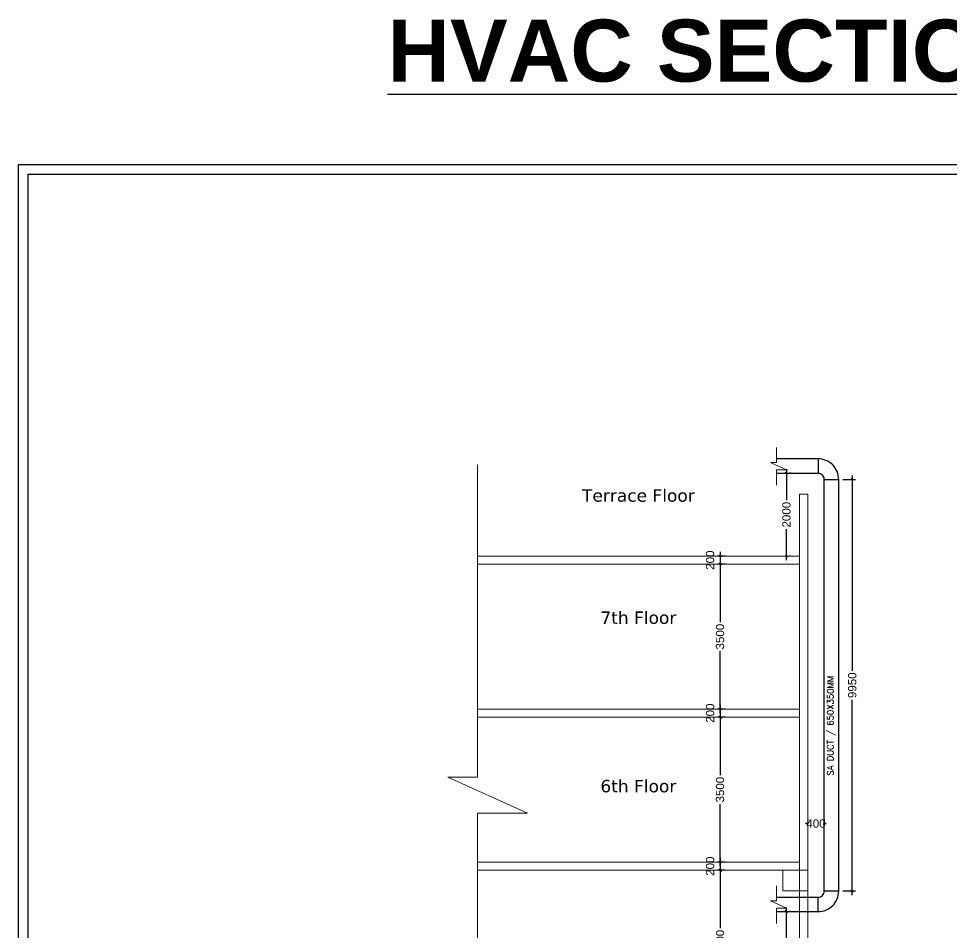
# Model space of a CAD drawing. Extents: x 3505867 to 3988380, y -625948 to -590408.
# Drawn here: x 3943299 to 3965869, y -612503 to -590408 of the extents above; entities that cross this region are included whole.
import ezdxf

# ---------------------------------------------------------------- set-up
doc = ezdxf.new("R2010")
doc.units = 0
doc.header["$LTSCALE"] = 6
doc.header["$MEASUREMENT"] = 0
doc.layers.get('0').update_dxf_attribs({"linetype": 'CONTINUOUS'})
doc.layers.get('Defpoints').update_dxf_attribs({"linetype": 'CONTINUOUS'})
doc.layers.add('MEP_HVAC_RA_DUCT', color=1, linetype='CONTINUOUS', lineweight=9)
for name, color, linetype in [('MEP_HVAC_SUPPLY_AIR_DUCT', 3, 'CONTINUOUS'), ('MEP_HVAC_TEXT', 7, 'CONTINUOUS'), ('TITLE', 7, 'CONTINUOUS')]:
    doc.layers.add(name, color=color, linetype=linetype)
doc.styles.add('ARIAL', font='')
doc.styles.add('VERDANA', font='')
doc.styles.get('ARIAL').set_extended_font_data('Arial')
doc.styles.get('VERDANA').set_extended_font_data('Verdana')
doc.dimstyles.new('TEXT', dxfattribs={"dimscale": 0, "dimtxt": 500, "dimasz": 100, "dimexe": 75, "dimexo": 100, "dimgap": 50, "dimtad": 0, "dimdec": 0, "dimzin": 0, "dimdsep": 46, "dimtxsty": 'ARIAL', "dimblk": 'OBLIQUE', "dimcen": 0.09, "dimdle": 100, "dimclrd": 256, "dimclre": 256, "dimclrt": 6, "dimadec": 0, "dimazin": 0, "dimtfac": 1, "dimtdec": 0, "dimtofl": 0, "dimtmove": 2, "dimatfit": 3, "dimfxl": 1, "dimfrac": 2, "dimtolj": 1, "dimtzin": 0, "dimarcsym": 0})

# ---------------------------------------------------------------- blocks, each defined once
blk = doc.blocks.new('_Oblique')
at = {"color": 0, "linetype": 'ByBlock', "lineweight": -2}
blk.add_line((-0.5, -0.5), (0.5, 0.5), dxfattribs=at)
blk = doc.blocks.new('*D292')
at = {"layer": 'Defpoints', "color": 0, "linetype": 'ByBlock'}
for p in [(3961875, -612003), (3961875, -614503), (3961875, -614503)]:
    blk.add_point(p, dxfattribs=at)
at = {"layer": 'MEP_HVAC_RA_DUCT', "linetype": 'ByBlock', "lineweight": -2}
for p, q in [((3961875, -611903), (3961875, -612903)), ((3961975, -612003), (3961950, -612003)), ((3961875, -614603), (3961875, -613603)), ((3961975, -614503), (3961950, -614503))]:
    blk.add_line(p, q, dxfattribs=at)
at = {"layer": 'MEP_HVAC_RA_DUCT', "linetype": 'ByBlock', "lineweight": -2, "xscale": 50, "yscale": 50, "zscale": 50}
for p, rotation in [((3961875, -612003), 90), ((3961875, -614503), 270)]:
    blk.add_blockref('_Oblique', p, dxfattribs=dict(at, rotation=rotation))
at = {"layer": 'MEP_HVAC_RA_DUCT', "color": 6, "linetype": 'ByBlock', "insert": (3961875, -613253), "char_height": 200, "attachment_point": 5, "rotation": 90, "style": 'ARIAL'}
blk.add_mtext('\\A1;2500', dxfattribs=at)
blk = doc.blocks.new('*D293')
at = {"layer": 'Defpoints', "color": 0, "linetype": 'ByBlock'}
for p in [(3962393, -609873), (3962793, -609873), (3962793, -609873)]:
    blk.add_point(p, dxfattribs=at)
at = {"layer": 'MEP_HVAC_RA_DUCT', "linetype": 'ByBlock', "lineweight": -2}
for p, q in [((3962393, -609773), (3962393, -609798)), ((3962793, -609773), (3962793, -609798)), ((3962393, -609873), (3962343, -609873)), ((3962793, -609873), (3962843, -609873))]:
    blk.add_line(p, q, dxfattribs=at)
at = {"layer": 'MEP_HVAC_RA_DUCT', "linetype": 'ByBlock', "lineweight": -2, "xscale": 50, "yscale": 50, "zscale": 50}
blk.add_blockref('_Oblique', (3962393, -609873), dxfattribs=at)
at = {"layer": 'MEP_HVAC_RA_DUCT', "linetype": 'ByBlock', "lineweight": -2, "xscale": 50, "yscale": 50, "zscale": 50, "rotation": 180}
blk.add_blockref('_Oblique', (3962793, -609873), dxfattribs=at)
at = {"layer": 'MEP_HVAC_RA_DUCT', "color": 6, "linetype": 'ByBlock', "insert": (3962593, -609873), "char_height": 200, "attachment_point": 5, "style": 'ARIAL'}
blk.add_mtext('\\A1;400', dxfattribs=at)
blk = doc.blocks.new('*D294')
at = {"layer": 'Defpoints', "color": 0, "linetype": 'ByBlock'}
for p in [(3963143, -601553), (3963471, -601553), (3963143, -611503)]:
    blk.add_point(p, dxfattribs=at)
at = {"layer": 'MEP_HVAC_RA_DUCT', "linetype": 'ByBlock', "lineweight": -2}
for p, q in [((3963471, -601453), (3963471, -606180)), ((3963243, -601553), (3963546, -601553)), ((3963471, -611603), (3963471, -606877)), ((3963243, -611503), (3963546, -611503))]:
    blk.add_line(p, q, dxfattribs=at)
at = {"layer": 'MEP_HVAC_RA_DUCT', "linetype": 'ByBlock', "lineweight": -2, "xscale": 50, "yscale": 50, "zscale": 50}
for p, rotation in [((3963471, -601553), 90), ((3963471, -611503), 270)]:
    blk.add_blockref('_Oblique', p, dxfattribs=dict(at, rotation=rotation))
at = {"layer": 'MEP_HVAC_RA_DUCT', "color": 6, "linetype": 'ByBlock', "insert": (3963471, -606528), "char_height": 200, "attachment_point": 5, "rotation": 90, "style": 'ARIAL'}
blk.add_mtext('\\A1;9950', dxfattribs=at)
blk = doc.blocks.new('*D295')
at = {"layer": 'Defpoints', "color": 0, "linetype": 'ByBlock'}
for p in [(3960272, -611003), (3960272, -611003), (3960272, -614503)]:
    blk.add_point(p, dxfattribs=at)
at = {"layer": 'MEP_HVAC_RA_DUCT', "linetype": 'ByBlock', "lineweight": -2}
for p, q in [((3960272, -610903), (3960272, -612405)), ((3960372, -611003), (3960347, -611003)), ((3960272, -614603), (3960272, -613102)), ((3960372, -614503), (3960347, -614503))]:
    blk.add_line(p, q, dxfattribs=at)
at = {"layer": 'MEP_HVAC_RA_DUCT', "linetype": 'ByBlock', "lineweight": -2, "xscale": 50, "yscale": 50, "zscale": 50}
for p, rotation in [((3960272, -611003), 90), ((3960272, -614503), 270)]:
    blk.add_blockref('_Oblique', p, dxfattribs=dict(at, rotation=rotation))
at = {"layer": 'MEP_HVAC_RA_DUCT', "color": 6, "linetype": 'ByBlock', "insert": (3960272, -612753), "char_height": 200, "attachment_point": 5, "rotation": 90, "style": 'ARIAL'}
blk.add_mtext('\\A1;3500', dxfattribs=at)
blk = doc.blocks.new('*D296')
at = {"layer": 'Defpoints', "color": 0, "linetype": 'ByBlock'}
for p in [(3960284, -610803), (3960500, -610803), (3960500, -611003)]:
    blk.add_point(p, dxfattribs=at)
at = {"layer": 'MEP_HVAC_RA_DUCT', "linetype": 'ByBlock', "lineweight": -2}
for p, q in [((3960284, -611103), (3960284, -610703)), ((3960400, -610803), (3960209, -610803)), ((3960400, -611003), (3960209, -611003))]:
    blk.add_line(p, q, dxfattribs=at)
at = {"layer": 'MEP_HVAC_RA_DUCT', "linetype": 'ByBlock', "lineweight": -2, "xscale": 50, "yscale": 50, "zscale": 50}
for p, rotation in [((3960284, -610803), 90), ((3960284, -611003), 270)]:
    blk.add_blockref('_Oblique', p, dxfattribs=dict(at, rotation=rotation))
at = {"layer": 'MEP_HVAC_RA_DUCT', "color": 6, "linetype": 'ByBlock', "insert": (3960032, -610903), "char_height": 200, "attachment_point": 5, "rotation": 90, "style": 'ARIAL'}
blk.add_mtext('\\A1;200', dxfattribs=at)
blk = doc.blocks.new('*D297')
at = {"layer": 'Defpoints', "color": 0, "linetype": 'ByBlock'}
for p in [(3960272, -607303), (3960272, -607303), (3960272, -610803)]:
    blk.add_point(p, dxfattribs=at)
at = {"layer": 'MEP_HVAC_RA_DUCT', "linetype": 'ByBlock', "lineweight": -2}
for p, q in [((3960272, -607203), (3960272, -608705)), ((3960372, -607303), (3960347, -607303)), ((3960272, -610903), (3960272, -609402)), ((3960372, -610803), (3960347, -610803))]:
    blk.add_line(p, q, dxfattribs=at)
at = {"layer": 'MEP_HVAC_RA_DUCT', "linetype": 'ByBlock', "lineweight": -2, "xscale": 50, "yscale": 50, "zscale": 50}
for p, rotation in [((3960272, -607303), 90), ((3960272, -610803), 270)]:
    blk.add_blockref('_Oblique', p, dxfattribs=dict(at, rotation=rotation))
at = {"layer": 'MEP_HVAC_RA_DUCT', "color": 6, "linetype": 'ByBlock', "insert": (3960272, -609053), "char_height": 200, "attachment_point": 5, "rotation": 90, "style": 'ARIAL'}
blk.add_mtext('\\A1;3500', dxfattribs=at)
blk = doc.blocks.new('*D298')
at = {"layer": 'Defpoints', "color": 0, "linetype": 'ByBlock'}
for p in [(3960284, -607103), (3960500, -607103), (3960500, -607303)]:
    blk.add_point(p, dxfattribs=at)
at = {"layer": 'MEP_HVAC_RA_DUCT', "linetype": 'ByBlock', "lineweight": -2}
for p, q in [((3960400, -607103), (3960209, -607103)), ((3960284, -607403), (3960284, -607003)), ((3960400, -607303), (3960209, -607303))]:
    blk.add_line(p, q, dxfattribs=at)
at = {"layer": 'MEP_HVAC_RA_DUCT', "linetype": 'ByBlock', "lineweight": -2, "xscale": 50, "yscale": 50, "zscale": 50}
for p, rotation in [((3960284, -607103), 90), ((3960284, -607303), 270)]:
    blk.add_blockref('_Oblique', p, dxfattribs=dict(at, rotation=rotation))
at = {"layer": 'MEP_HVAC_RA_DUCT', "color": 6, "linetype": 'ByBlock', "insert": (3960032, -607203), "char_height": 200, "attachment_point": 5, "rotation": 90, "style": 'ARIAL'}
blk.add_mtext('\\A1;200', dxfattribs=at)
blk = doc.blocks.new('*D299')
at = {"layer": 'Defpoints', "color": 0, "linetype": 'ByBlock'}
for p in [(3960272, -603603), (3960272, -603603), (3960272, -607103)]:
    blk.add_point(p, dxfattribs=at)
at = {"layer": 'MEP_HVAC_RA_DUCT', "linetype": 'ByBlock', "lineweight": -2}
for p, q in [((3960272, -603503), (3960272, -605005)), ((3960372, -603603), (3960347, -603603)), ((3960272, -607203), (3960272, -605702)), ((3960372, -607103), (3960347, -607103))]:
    blk.add_line(p, q, dxfattribs=at)
at = {"layer": 'MEP_HVAC_RA_DUCT', "linetype": 'ByBlock', "lineweight": -2, "xscale": 50, "yscale": 50, "zscale": 50}
for p, rotation in [((3960272, -603603), 90), ((3960272, -607103), 270)]:
    blk.add_blockref('_Oblique', p, dxfattribs=dict(at, rotation=rotation))
at = {"layer": 'MEP_HVAC_RA_DUCT', "color": 6, "linetype": 'ByBlock', "insert": (3960272, -605353), "char_height": 200, "attachment_point": 5, "rotation": 90, "style": 'ARIAL'}
blk.add_mtext('\\A1;3500', dxfattribs=at)
blk = doc.blocks.new('*D300')
at = {"layer": 'Defpoints', "color": 0, "linetype": 'ByBlock'}
for p in [(3960284, -603403), (3960500, -603403), (3960500, -603603)]:
    blk.add_point(p, dxfattribs=at)
at = {"layer": 'MEP_HVAC_RA_DUCT', "linetype": 'ByBlock', "lineweight": -2}
for p, q in [((3960400, -603403), (3960209, -603403)), ((3960284, -603703), (3960284, -603303)), ((3960400, -603603), (3960209, -603603))]:
    blk.add_line(p, q, dxfattribs=at)
at = {"layer": 'MEP_HVAC_RA_DUCT', "linetype": 'ByBlock', "lineweight": -2, "xscale": 50, "yscale": 50, "zscale": 50}
for p, rotation in [((3960284, -603403), 90), ((3960284, -603603), 270)]:
    blk.add_blockref('_Oblique', p, dxfattribs=dict(at, rotation=rotation))
at = {"layer": 'MEP_HVAC_RA_DUCT', "color": 6, "linetype": 'ByBlock', "insert": (3960032, -603503), "char_height": 200, "attachment_point": 5, "rotation": 90, "style": 'ARIAL'}
blk.add_mtext('\\A1;200', dxfattribs=at)
blk = doc.blocks.new('*D301')
at = {"layer": 'Defpoints', "color": 0, "linetype": 'ByBlock'}
for p in [(3961879, -601403), (3961879, -603403), (3961879, -603403)]:
    blk.add_point(p, dxfattribs=at)
at = {"layer": 'MEP_HVAC_RA_DUCT', "linetype": 'ByBlock', "lineweight": -2}
for p, q in [((3961879, -601303), (3961879, -602053)), ((3961979, -601403), (3961954, -601403)), ((3961879, -603503), (3961879, -602753)), ((3961979, -603403), (3961954, -603403))]:
    blk.add_line(p, q, dxfattribs=at)
at = {"layer": 'MEP_HVAC_RA_DUCT', "linetype": 'ByBlock', "lineweight": -2, "xscale": 50, "yscale": 50, "zscale": 50}
for p, rotation in [((3961879, -601403), 90), ((3961879, -603403), 270)]:
    blk.add_blockref('_Oblique', p, dxfattribs=dict(at, rotation=rotation))
at = {"layer": 'MEP_HVAC_RA_DUCT', "color": 6, "linetype": 'ByBlock', "insert": (3961879, -602403), "char_height": 200, "attachment_point": 5, "rotation": 90, "style": 'ARIAL'}
blk.add_mtext('\\A1;2000', dxfattribs=at)

msp = doc.modelspace()

# ---------------------------------------------------------------- linework, layer by layer
for points in [[(3988380.4, -593936.6), (3988380.4, -625948), (3943299.2, -625948), (3943299.2, -593936.6)], [(3988148.5, -594168.4), (3988148.5, -625716.2), (3943531, -625716.2), (3943531, -594168.4)]]:
    msp.add_lwpolyline(points, close=True)
at = {"layer": 'MEP_HVAC_RA_DUCT', "color": 8, "linetype": 'ByBlock'}
for p, q in [((3961637.4, -600779.8), (3961637.4, -601141.5)), ((3961637.4, -601141.5), (3961492.6, -601141.5)), ((3961492.6, -601141.5), (3961878.6, -601315.1)), ((3961878.6, -601315.1), (3961637.4, -601315.1)), ((3961637.4, -601315.1), (3961637.4, -601687.1)), ((3962393.3, -601903.3), (3962193.3, -601903.3)), ((3962193.3, -601903.3), (3962193.3, -616703.3)), ((3962393.3, -616703.3), (3962393.3, -601903.3)), ((3961637.4, -611379.8), (3961637.4, -611741.5)), ((3961637.4, -611741.5), (3961492.6, -611741.5)), ((3961492.6, -611741.5), (3961878.6, -611915.1)), ((3961878.6, -611915.1), (3961637.4, -611915.1)), ((3961637.4, -611915.1), (3961637.4, -612287.1))]:
    msp.add_line(p, q, dxfattribs=at)
for points in [[(3954404.7, -601199.6), (3954404.7, -608753.9), (3953680.6, -608753.9), (3955610.6, -609622.1), (3954404.7, -609622.1), (3954404.7, -616703.3)], [(3962193.3, -603403.3), (3954404.7, -603403.3)], [(3962193.3, -603603.3), (3954404.7, -603603.3)], [(3962193.3, -607103.3), (3954404.7, -607103.3)], [(3962193.3, -607303.3), (3954404.7, -607303.3)], [(3962193.3, -610803.3), (3954404.7, -610803.3)], [(3962193.3, -611003.3), (3954404.7, -611003.3)], [(3961793.3, -611003.3), (3961793.3, -611503.3), (3962393.3, -611503.3), (3962393.3, -611003.3), (3961793.3, -611003.3)]]:
    msp.add_lwpolyline(points, dxfattribs=at)
at = {"layer": 'MEP_HVAC_SUPPLY_AIR_DUCT', "linetype": 'ByBlock'}
for points in [[(3962643.3, -612003.3, 0.4142136), (3963143.3, -611503.3), (3963143.3, -603403.3), (3963143.3, -601553.3, 0.4142136), (3962643.3, -601053.3), (3961637.4, -601053.3)], [(3962643.3, -611653.3, 0.4142136), (3962793.3, -611503.3), (3962793.3, -603403.3), (3962793.3, -601553.3, 0.4142136), (3962643.3, -601403.3), (3961637.4, -601403.3)]]:
    msp.add_lwpolyline(points, format="xyb", dxfattribs=at)
for points in [[(3962643.3, -601053.3), (3962643.3, -601403.3)], [(3962793.3, -601553.3), (3963143.3, -601553.3)], [(3962793.3, -611503.3), (3963143.3, -611503.3)], [(3961637.4, -611653.3), (3962643.3, -611653.3)], [(3962643.3, -612003.3), (3962643.3, -611653.3)], [(3961637.4, -612003.3), (3962643.3, -612003.3)]]:
    msp.add_lwpolyline(points, dxfattribs=at)

# ---------------------------------------------------------------- texts
at = {"layer": 'MEP_HVAC_TEXT', "color": 8, "linetype": 'ByBlock', "char_height": 300, "width": 4792.067, "attachment_point": 1, "rotation": 359.99312, "style": 'VERDANA'}
for s, insert in [('\\pxqc;{\\C3;Terrace Floor}', (3955899.6, -601788.5, 0)), ('\\pxqc;{\\C3;7th Floor}', (3955899.6, -604743.2, 0)), ('\\pxqc;{\\C3;6th Floor}', (3955899.6, -608816.4, 0))]:
    msp.add_mtext(s, dxfattribs=dict(at, insert=insert))
at = {"layer": 'MEP_HVAC_TEXT', "color": 0, "linetype": 'ByBlock', "insert": (3962867, -609234.6), "char_height": 150, "width": 3456.841, "attachment_point": 1, "rotation": 89.99312, "style": 'VERDANA'}
msp.add_mtext('\\pxqc;{\\Fromans|c0;\\C3;SA\\C0; DUCT / 650X350MM}', dxfattribs=at)
at = {"layer": 'TITLE', "color": 6, "insert": (3964736.7, -590430.4), "char_height": 1500, "width": 36564.74, "attachment_point": 2, "style": 'ARIAL'}
msp.add_mtext('{\\L\\fArial|b1|i0|c0|p34;HVAC SECTION LAYOUT}', dxfattribs=at)

# ---------------------------------------------------------------- dimensions: what is measured, and where the dimension line sits
at = {"layer": 'MEP_HVAC_RA_DUCT', "linetype": 'ByBlock'}
for base, p1, p2, picture, middle in [((3961878.6, -603403.3), (3961878.6, -601403.3), (3961878.6, -603403.3), '*D301', (3961878.6, -602403.3)), ((3963470.9, -601553.3), (3963143.3, -611503.3), (3963143.3, -601553.3), '*D294', (3963470.9, -606528.3)), ((3960283.9, -603403.3), (3960499.8, -603603.3), (3960499.8, -603403.3), '*D300', (3960031.8, -603503.3)), ((3960271.8, -603603.3), (3960271.8, -607103.3), (3960271.8, -603603.3), '*D299', (3960271.8, -605353.3)), ((3960283.9, -607103.3), (3960499.8, -607303.3), (3960499.8, -607103.3), '*D298', (3960031.8, -607203.3)), ((3960271.8, -607303.3), (3960271.8, -610803.3), (3960271.8, -607303.3), '*D297', (3960271.8, -609053.3)), ((3960283.9, -610803.3), (3960499.8, -611003.3), (3960499.8, -610803.3), '*D296', (3960031.8, -610903.3)), ((3960271.8, -611003.3), (3960271.8, -614503.3), (3960271.8, -611003.3), '*D295', (3960271.8, -612753.3)), ((3961875.4, -614503.3), (3961875.4, -612003.3), (3961875.4, -614503.3), '*D292', (3961875.4, -613253.3))]:
    dim = msp.add_linear_dim(base=base, p1=p1, p2=p2, angle=90, dimstyle='TEXT', override={"dimscale": 1, "dimtxt": 200, "dimasz": 50}, dxfattribs=at)
    dim.commit()
    dim.dimension.update_dxf_attribs({"geometry": picture, "text_midpoint": middle})
dim = msp.add_linear_dim(base=(3962793.3, -609872.7), p1=(3962393.3, -609872.7), p2=(3962793.3, -609872.7), dimstyle='TEXT', override={"dimscale": 1, "dimtxt": 200, "dimasz": 50}, dxfattribs=at)
dim.commit()
dim.dimension.update_dxf_attribs({"geometry": '*D293', "text_midpoint": (3962593.3, -609872.7), "dimtype": 160})

doc.saveas('drawing.dxf')
